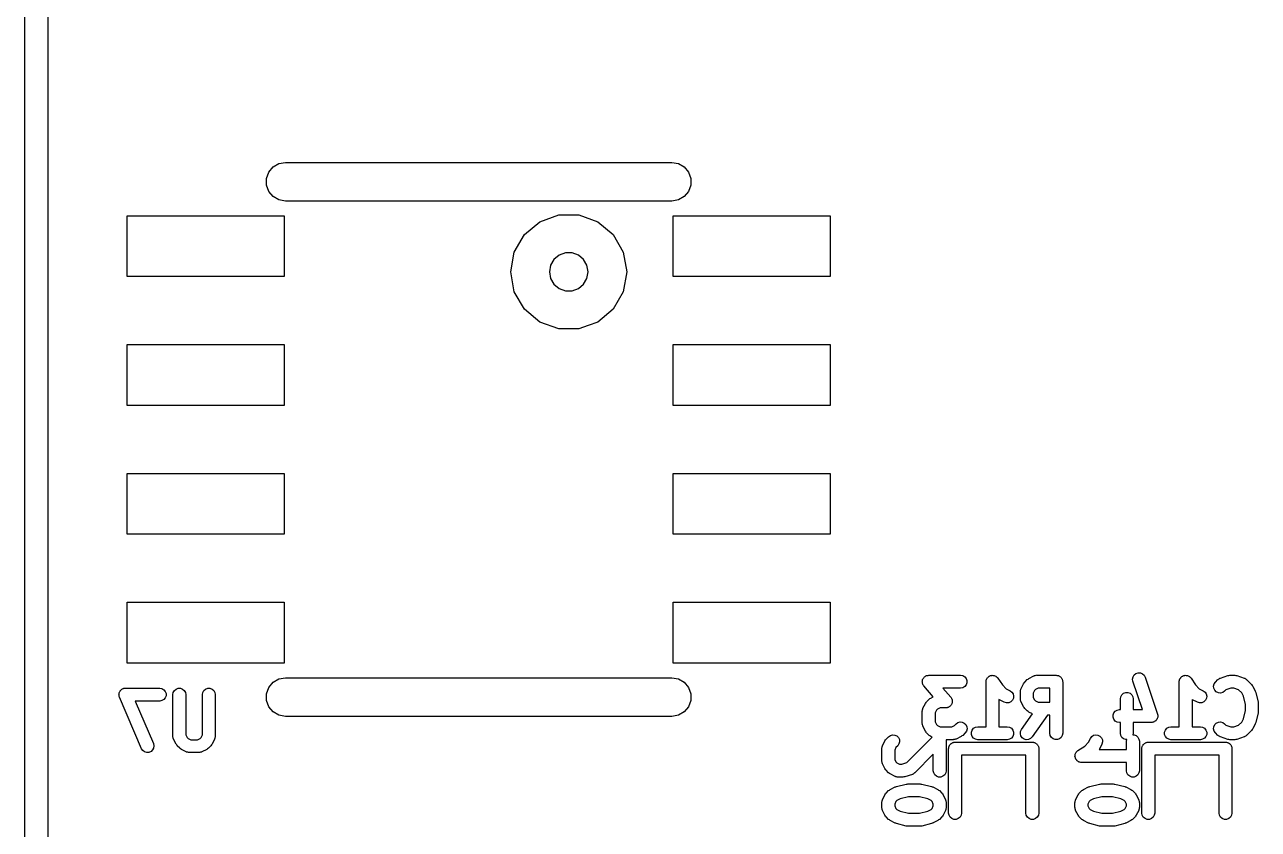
# Model space of a CAD drawing. Extents: x 25.3 to 49.5, y -85 to -25.3.
# Drawn here: x 25.29 to 37.45, y -78.01 to -70.08 of the extents above; entities that cross this region are included whole.
import ezdxf

# ---------------------------------------------------------------- set-up
doc = ezdxf.new("R2010")
doc.units = 0
doc.header["$MEASUREMENT"] = 0
doc.layers.add('BLACK', color=7, linetype='CONTINUOUS')

msp = doc.modelspace()

# ---------------------------------------------------------------- linework, layer by layer
at = {"layer": 'Black'}
for p, q in [((25.2857, -84.836), (25.2857, -25.4)), ((25.5143, -25.5143), (25.5143, -84.7217)), ((27.6699, -71.5949), (27.6925, -71.5327)), ((27.6925, -71.5327), (27.735, -71.4821)), ((27.735, -71.4821), (27.7923, -71.449)), ((27.7923, -71.449), (27.8575, -71.4375)), ((27.8575, -71.4375), (31.6675, -71.4375)), ((31.6675, -71.4375), (31.7327, -71.449)), ((31.7327, -71.449), (31.79, -71.4821)), ((31.79, -71.4821), (31.8325, -71.5327)), ((31.8325, -71.5327), (31.8551, -71.5949)), ((27.6699, -71.6611), (27.6699, -71.5949)), ((31.8551, -71.5949), (31.8551, -71.6611)), ((27.6925, -71.7232), (27.6699, -71.6611)), ((27.735, -71.7739), (27.6925, -71.7232)), ((27.7923, -71.807), (27.735, -71.7739)), ((31.79, -71.7739), (31.7327, -71.807)), ((31.8325, -71.7232), (31.79, -71.7739)), ((31.8551, -71.6611), (31.8325, -71.7232)), ((27.8575, -71.8185), (27.7923, -71.807)), ((31.6675, -71.8185), (27.8575, -71.8185)), ((31.7327, -71.807), (31.6675, -71.8185)), ((26.2954, -72.5627), (26.2954, -71.9633)), ((26.2954, -71.9633), (27.8448, -71.9633)), ((27.8448, -71.9633), (27.8448, -72.5627)), ((30.2137, -72.1496), (30.3657, -72.0221)), ((30.3657, -72.0221), (30.5523, -71.9542)), ((30.5523, -71.9542), (30.7507, -71.9542)), ((30.7507, -71.9542), (30.9372, -72.0221)), ((30.9372, -72.0221), (31.0893, -72.1496)), ((31.6802, -72.5627), (31.6802, -71.9633)), ((31.6802, -71.9633), (33.2296, -71.9633)), ((33.2296, -71.9633), (33.2296, -72.5627)), ((30.1145, -72.3215), (30.2137, -72.1496)), ((31.0893, -72.1496), (31.1885, -72.3215)), ((30.08, -72.517), (30.1145, -72.3215)), ((30.5562, -72.352), (30.5056, -72.3945)), ((30.6184, -72.3294), (30.5562, -72.352)), ((30.6846, -72.3294), (30.6184, -72.3294)), ((30.7467, -72.352), (30.6846, -72.3294)), ((30.7974, -72.3945), (30.7467, -72.352)), ((31.1885, -72.3215), (31.223, -72.517)), ((30.4725, -72.4518), (30.461, -72.517)), ((30.5056, -72.3945), (30.4725, -72.4518)), ((30.8305, -72.4518), (30.7974, -72.3945)), ((30.842, -72.517), (30.8305, -72.4518)), ((27.8448, -72.5627), (26.2954, -72.5627)), ((30.1145, -72.7125), (30.08, -72.517)), ((30.461, -72.517), (30.4725, -72.5822)), ((30.4725, -72.5822), (30.5056, -72.6395)), ((30.7974, -72.6395), (30.8305, -72.5822)), ((30.8305, -72.5822), (30.842, -72.517)), ((31.223, -72.517), (31.1885, -72.7125)), ((33.2296, -72.5627), (31.6802, -72.5627)), ((30.2137, -72.8844), (30.1145, -72.7125)), ((30.5056, -72.6395), (30.5562, -72.682)), ((30.5562, -72.682), (30.6184, -72.7046)), ((30.6184, -72.7046), (30.6846, -72.7046)), ((30.6846, -72.7046), (30.7467, -72.682)), ((30.7467, -72.682), (30.7974, -72.6395)), ((31.1885, -72.7125), (31.0893, -72.8844)), ((30.3657, -73.0119), (30.2137, -72.8844)), ((31.0893, -72.8844), (30.9372, -73.0119)), ((30.5523, -73.0798), (30.3657, -73.0119)), ((30.7507, -73.0798), (30.5523, -73.0798)), ((30.842, -73.0466), (30.7507, -73.0798)), ((30.9372, -73.0119), (30.842, -73.0466)), ((26.2954, -73.8327), (26.2954, -73.2333)), ((26.2954, -73.2333), (27.8448, -73.2333)), ((27.8448, -73.2333), (27.8448, -73.8327)), ((31.6802, -73.8327), (31.6802, -73.2333)), ((31.6802, -73.2333), (33.2296, -73.2333)), ((33.2296, -73.2333), (33.2296, -73.8327)), ((27.8448, -73.8327), (26.2954, -73.8327)), ((33.2296, -73.8327), (31.6802, -73.8327)), ((26.2954, -75.1027), (26.2954, -74.5033)), ((26.2954, -74.5033), (27.8448, -74.5033)), ((27.8448, -74.5033), (27.8448, -75.1027)), ((31.6802, -75.1027), (31.6802, -74.5033)), ((31.6802, -74.5033), (33.2296, -74.5033)), ((33.2296, -74.5033), (33.2296, -75.1027)), ((27.8448, -75.1027), (26.2954, -75.1027)), ((33.2296, -75.1027), (31.6802, -75.1027)), ((26.2954, -76.3727), (26.2954, -75.7733)), ((26.2954, -75.7733), (27.8448, -75.7733)), ((27.8448, -75.7733), (27.8448, -76.3727)), ((31.6802, -76.3727), (31.6802, -75.7733)), ((31.6802, -75.7733), (33.2296, -75.7733)), ((33.2296, -75.7733), (33.2296, -76.3727)), ((27.8448, -76.3727), (26.2954, -76.3727)), ((33.2296, -76.3727), (31.6802, -76.3727)), ((27.7923, -76.529), (27.8575, -76.5175)), ((27.8575, -76.5175), (31.6675, -76.5175)), ((31.6675, -76.5175), (31.7327, -76.529)), ((34.1442, -76.5309), (34.1464, -76.5251)), ((34.1464, -76.5251), (34.1495, -76.5213)), ((34.1495, -76.5213), (34.1519, -76.517)), ((34.1519, -76.517), (34.1565, -76.5129)), ((34.1565, -76.5129), (34.1605, -76.5082)), ((34.1605, -76.5082), (34.1648, -76.5057)), ((34.1648, -76.5057), (34.1685, -76.5025)), ((34.1685, -76.5025), (34.1743, -76.5002)), ((34.1743, -76.5002), (34.1796, -76.4971)), ((34.1796, -76.4971), (34.1845, -76.4963)), ((34.1845, -76.4963), (34.189, -76.4945)), ((34.189, -76.4945), (34.1952, -76.4944)), ((34.1952, -76.4944), (34.2014, -76.4933)), ((34.2014, -76.4933), (34.5158, -76.4933)), ((34.5158, -76.4933), (34.5375, -76.4971)), ((34.5375, -76.4971), (34.5566, -76.5082)), ((34.5566, -76.5082), (34.5708, -76.5251)), ((34.5708, -76.5251), (34.5784, -76.5458)), ((34.7734, -76.5287), (34.7779, -76.5226)), ((34.7779, -76.5226), (34.7817, -76.516)), ((34.7817, -76.516), (34.7844, -76.5137)), ((34.7844, -76.5137), (34.7864, -76.5109)), ((34.7864, -76.5109), (34.7927, -76.5067)), ((34.7927, -76.5067), (34.7986, -76.5018)), ((34.7986, -76.5018), (34.8019, -76.5006)), ((34.8019, -76.5006), (34.8048, -76.4987)), ((34.8048, -76.4987), (34.8122, -76.4969)), ((34.8122, -76.4969), (34.8193, -76.4943)), ((34.8193, -76.4943), (34.8228, -76.4943)), ((34.8228, -76.4943), (34.8262, -76.4934)), ((34.8262, -76.4934), (34.8338, -76.4943)), ((34.8338, -76.4943), (34.8413, -76.4943)), ((34.8413, -76.4943), (34.8446, -76.4955)), ((34.8446, -76.4955), (34.8481, -76.4959)), ((34.8481, -76.4959), (34.8549, -76.4992)), ((34.8549, -76.4992), (34.8621, -76.5018)), ((34.8621, -76.5018), (34.8648, -76.5041)), ((34.8648, -76.5041), (34.8679, -76.5056)), ((34.8679, -76.5056), (34.8731, -76.5111)), ((34.8731, -76.5111), (34.8789, -76.516)), ((34.8789, -76.516), (34.8807, -76.519)), ((34.8807, -76.519), (34.8831, -76.5216)), ((34.8831, -76.5216), (34.928, -76.5889)), ((35.1808, -76.5303), (35.189, -76.5242)), ((35.189, -76.5242), (35.2373, -76.5)), ((35.2373, -76.5), (35.2408, -76.499)), ((35.2408, -76.499), (35.244, -76.4971)), ((35.244, -76.4971), (35.2513, -76.4958)), ((35.2513, -76.4958), (35.2585, -76.4937)), ((35.2585, -76.4937), (35.2621, -76.4939)), ((35.2621, -76.4939), (35.2657, -76.4933)), ((35.2657, -76.4933), (35.4593, -76.4933)), ((35.4593, -76.4933), (35.4647, -76.4943)), ((35.4647, -76.4943), (35.4703, -76.4943)), ((35.4703, -76.4943), (35.4755, -76.4962)), ((35.4755, -76.4962), (35.481, -76.4971)), ((35.481, -76.4971), (35.4858, -76.4999)), ((35.4858, -76.4999), (35.491, -76.5018)), ((35.491, -76.5018), (35.4953, -76.5054)), ((35.4953, -76.5054), (35.5001, -76.5082)), ((35.5001, -76.5082), (35.5036, -76.5124)), ((35.5036, -76.5124), (35.5079, -76.516)), ((35.5079, -76.516), (35.5107, -76.5208)), ((35.5107, -76.5208), (35.5143, -76.5251)), ((35.5143, -76.5251), (35.5162, -76.5303)), ((36.2122, -76.5309), (36.2166, -76.5093)), ((36.2166, -76.5093), (36.2282, -76.4905)), ((36.2282, -76.4905), (36.2454, -76.4768)), ((36.2454, -76.4768), (36.2664, -76.4698)), ((36.2664, -76.4698), (36.2884, -76.4704)), ((36.2884, -76.4704), (36.3089, -76.4785)), ((36.3089, -76.4785), (36.3254, -76.4931)), ((36.3254, -76.4931), (36.3359, -76.5125)), ((36.3359, -76.5125), (36.4569, -76.8754)), ((36.6784, -76.5287), (36.6829, -76.5226)), ((36.6829, -76.5226), (36.6867, -76.516)), ((36.6867, -76.516), (36.6894, -76.5137)), ((36.6894, -76.5137), (36.6914, -76.5109)), ((36.6914, -76.5109), (36.6977, -76.5067)), ((36.6977, -76.5067), (36.7036, -76.5018)), ((36.7036, -76.5018), (36.7069, -76.5006)), ((36.7069, -76.5006), (36.7098, -76.4987)), ((36.7098, -76.4987), (36.7172, -76.4969)), ((36.7172, -76.4969), (36.7243, -76.4943)), ((36.7243, -76.4943), (36.7278, -76.4943)), ((36.7278, -76.4943), (36.7312, -76.4934)), ((36.7312, -76.4934), (36.7388, -76.4943)), ((36.7388, -76.4943), (36.7463, -76.4943)), ((36.7463, -76.4943), (36.7496, -76.4955)), ((36.7496, -76.4955), (36.7531, -76.4959)), ((36.7531, -76.4959), (36.7599, -76.4992)), ((36.7599, -76.4992), (36.7671, -76.5018)), ((36.7671, -76.5018), (36.7698, -76.5041)), ((36.7698, -76.5041), (36.7729, -76.5056)), ((36.7729, -76.5056), (36.7781, -76.5111)), ((36.7781, -76.5111), (36.7839, -76.516)), ((36.7839, -76.516), (36.7857, -76.519)), ((36.7857, -76.519), (36.7881, -76.5216)), ((36.7881, -76.5216), (36.833, -76.5889)), ((37.0652, -76.5277), (37.0713, -76.5234)), ((37.0713, -76.5234), (37.0749, -76.5225)), ((37.0749, -76.5225), (37.0781, -76.5208)), ((37.0781, -76.5208), (37.1507, -76.4966)), ((37.1507, -76.4966), (37.1607, -76.4951)), ((37.1607, -76.4951), (37.1707, -76.4933)), ((37.1707, -76.4933), (37.2191, -76.4933)), ((37.2191, -76.4933), (37.2291, -76.4951)), ((37.2291, -76.4951), (37.2392, -76.4966)), ((37.2392, -76.4966), (37.3118, -76.5208)), ((37.3118, -76.5208), (37.315, -76.5225)), ((37.315, -76.5225), (37.3185, -76.5234)), ((37.3185, -76.5234), (37.3246, -76.5277)), ((26.2265, -76.6492), (26.2282, -76.6458)), ((26.2282, -76.6458), (26.2336, -76.6408)), ((26.2336, -76.6408), (26.2383, -76.6352)), ((26.2383, -76.6352), (26.2415, -76.6333)), ((26.2415, -76.6333), (26.2443, -76.6307)), ((26.2443, -76.6307), (26.251, -76.6278)), ((26.251, -76.6278), (26.2574, -76.6241)), ((26.2574, -76.6241), (26.2611, -76.6235)), ((26.2611, -76.6235), (26.2646, -76.622)), ((26.2646, -76.622), (26.2719, -76.6216)), ((26.2719, -76.6216), (26.2791, -76.6203)), ((26.2791, -76.6203), (26.6177, -76.6203)), ((26.6177, -76.6203), (26.6395, -76.6241)), ((26.6395, -76.6241), (26.6586, -76.6352)), ((26.6586, -76.6352), (26.6727, -76.6521)), ((26.7516, -76.6621), (26.7626, -76.643)), ((26.7626, -76.643), (26.7795, -76.6288)), ((26.7795, -76.6288), (26.8002, -76.6213)), ((26.8002, -76.6213), (26.8223, -76.6213)), ((26.8223, -76.6213), (26.843, -76.6288)), ((26.843, -76.6288), (26.8599, -76.643)), ((26.8599, -76.643), (26.8709, -76.6621)), ((27.0419, -76.6621), (27.0529, -76.643)), ((27.0529, -76.643), (27.0698, -76.6288)), ((27.0698, -76.6288), (27.0905, -76.6213)), ((27.0905, -76.6213), (27.1126, -76.6213)), ((27.1126, -76.6213), (27.1333, -76.6288)), ((27.1333, -76.6288), (27.1502, -76.643)), ((27.1502, -76.643), (27.1612, -76.6621)), ((27.6699, -76.6749), (27.6925, -76.6127)), ((27.6925, -76.6127), (27.735, -76.5621)), ((27.735, -76.5621), (27.7923, -76.529)), ((31.7327, -76.529), (31.79, -76.5621)), ((31.79, -76.5621), (31.8325, -76.6127)), ((31.8325, -76.6127), (31.8551, -76.6749)), ((34.1379, -76.5581), (34.1388, -76.552)), ((34.1388, -76.5629), (34.1379, -76.5581)), ((34.1388, -76.5458), (34.1405, -76.5412)), ((34.1388, -76.552), (34.1388, -76.5458)), ((34.1388, -76.5678), (34.1388, -76.5629)), ((34.1409, -76.5737), (34.1388, -76.5678)), ((34.1405, -76.5412), (34.1412, -76.5363)), ((34.1421, -76.5798), (34.1409, -76.5737)), ((34.1412, -76.5363), (34.1442, -76.5309)), ((34.1447, -76.584), (34.1421, -76.5798)), ((34.1464, -76.5886), (34.1447, -76.584)), ((34.1504, -76.5933), (34.1464, -76.5886)), ((34.1536, -76.5986), (34.1504, -76.5933)), ((34.2467, -76.7051), (34.1536, -76.5986)), ((34.5158, -76.6203), (34.3413, -76.6203)), ((34.3413, -76.6203), (34.4185, -76.7085)), ((34.5375, -76.6165), (34.5158, -76.6203)), ((34.5566, -76.6055), (34.5375, -76.6165)), ((34.5708, -76.5886), (34.5566, -76.6055)), ((34.5784, -76.5678), (34.5708, -76.5886)), ((34.5784, -76.5458), (34.5784, -76.5678)), ((34.7668, -76.5568), (34.7674, -76.5533)), ((34.7668, -77.0013), (34.7668, -76.5568)), ((34.7672, -76.5498), (34.7693, -76.5426)), ((34.7674, -76.5533), (34.7672, -76.5498)), ((34.7693, -76.5426), (34.7706, -76.5351)), ((34.7706, -76.5351), (34.7724, -76.532)), ((34.7724, -76.532), (34.7734, -76.5287)), ((34.928, -76.5889), (34.9647, -76.6256)), ((34.9647, -76.6256), (35.0038, -76.6452)), ((35.0038, -76.6452), (35.0216, -76.6583)), ((35.1059, -76.6463), (35.108, -76.6392)), ((35.1061, -76.65), (35.1059, -76.6463)), ((35.108, -76.6392), (35.1093, -76.6319)), ((35.1093, -76.6319), (35.1111, -76.6287)), ((35.1111, -76.6287), (35.1122, -76.6252)), ((35.1122, -76.6252), (35.1364, -76.5768)), ((35.1364, -76.5768), (35.1424, -76.5686)), ((35.1424, -76.5686), (35.1483, -76.5603)), ((35.1483, -76.5603), (35.1725, -76.5361)), ((35.1725, -76.5361), (35.1808, -76.5303)), ((35.2453, -76.6428), (35.2325, -76.6686)), ((35.255, -76.6332), (35.2453, -76.6428)), ((35.2807, -76.6203), (35.255, -76.6332)), ((35.3958, -76.6203), (35.2807, -76.6203)), ((35.3958, -76.7594), (35.3958, -76.6203)), ((35.5162, -76.5303), (35.5189, -76.5351)), ((35.5189, -76.5351), (35.5199, -76.5406)), ((35.5199, -76.5406), (35.5218, -76.5458)), ((35.5218, -76.5458), (35.5218, -76.5513)), ((35.5218, -76.5513), (35.5228, -76.5568)), ((35.5228, -76.5568), (35.5228, -77.0648)), ((36.2154, -76.5527), (36.2122, -76.5309)), ((36.3085, -76.832), (36.2154, -76.5527)), ((36.6718, -76.5568), (36.6724, -76.5533)), ((36.6718, -77.0013), (36.6718, -76.5568)), ((36.6722, -76.5498), (36.6743, -76.5426)), ((36.6724, -76.5533), (36.6722, -76.5498)), ((36.6743, -76.5426), (36.6756, -76.5351)), ((36.6756, -76.5351), (36.6774, -76.532)), ((36.6774, -76.532), (36.6784, -76.5287)), ((36.833, -76.5889), (36.8697, -76.6256)), ((36.8697, -76.6256), (36.9088, -76.6452)), ((36.9088, -76.6452), (36.9266, -76.6583)), ((37.0107, -76.5997), (37.0164, -76.5784)), ((37.0126, -76.6216), (37.0107, -76.5997)), ((37.022, -76.6416), (37.0126, -76.6216)), ((37.0164, -76.5784), (37.0291, -76.5603)), ((37.0375, -76.6572), (37.022, -76.6416)), ((37.0291, -76.5603), (37.0533, -76.5361)), ((37.0533, -76.5361), (37.0563, -76.534)), ((37.0563, -76.534), (37.0587, -76.5313)), ((37.0587, -76.5313), (37.0652, -76.5277)), ((37.1325, -76.6365), (37.1189, -76.6501)), ((37.181, -76.6203), (37.1325, -76.6365)), ((37.2088, -76.6203), (37.181, -76.6203)), ((37.2574, -76.6365), (37.2088, -76.6203)), ((37.2879, -76.667), (37.2574, -76.6365)), ((37.3246, -76.5277), (37.3312, -76.5313)), ((37.3312, -76.5313), (37.3336, -76.534)), ((37.3336, -76.534), (37.3366, -76.5361)), ((37.3366, -76.5361), (37.385, -76.5845)), ((37.385, -76.5845), (37.3908, -76.5928)), ((37.3908, -76.5928), (37.3969, -76.601)), ((37.3969, -76.601), (37.4211, -76.6494)), ((26.2157, -76.6874), (26.2165, -76.6801)), ((26.2165, -76.691), (26.2157, -76.6874)), ((26.2165, -76.6728), (26.2178, -76.6692)), ((26.2165, -76.6801), (26.2165, -76.6728)), ((26.2165, -76.6948), (26.2165, -76.691)), ((26.219, -76.7017), (26.2165, -76.6948)), ((26.2178, -76.6692), (26.2183, -76.6655)), ((26.2183, -76.6655), (26.2216, -76.6589)), ((26.2207, -76.7088), (26.219, -76.7017)), ((26.4384, -77.2168), (26.2207, -76.7088)), ((26.2216, -76.6589), (26.2241, -76.6521)), ((26.2241, -76.6521), (26.2265, -76.6492)), ((26.6177, -76.7473), (26.3754, -76.7473)), ((26.3754, -76.7473), (26.5552, -77.1668)), ((26.6395, -76.7435), (26.6177, -76.7473)), ((26.6586, -76.7325), (26.6395, -76.7435)), ((26.6727, -76.7156), (26.6586, -76.7325)), ((26.6727, -76.6521), (26.6803, -76.6728)), ((26.6803, -76.6948), (26.6727, -76.7156)), ((26.6803, -76.6728), (26.6803, -76.6948)), ((26.7478, -76.6838), (26.7516, -76.6621)), ((26.7478, -77.095), (26.7478, -76.6838)), ((26.8709, -76.6621), (26.8748, -76.6838)), ((26.8748, -76.6838), (26.8748, -77.0801)), ((27.038, -76.6838), (27.0419, -76.6621)), ((27.038, -77.0801), (27.038, -76.6838)), ((27.1612, -76.6621), (27.165, -76.6838)), ((27.165, -76.6838), (27.165, -77.095)), ((27.6699, -76.7411), (27.6699, -76.6749)), ((27.6925, -76.8032), (27.6699, -76.7411)), ((31.8551, -76.7411), (31.8325, -76.8032)), ((31.8551, -76.6749), (31.8551, -76.7411)), ((34.1687, -76.7703), (34.1748, -76.7621)), ((34.1748, -76.7621), (34.1806, -76.7538)), ((34.1806, -76.7538), (34.2048, -76.7296)), ((34.2048, -76.7296), (34.2131, -76.7238)), ((34.2131, -76.7238), (34.2213, -76.7177)), ((34.2213, -76.7177), (34.2467, -76.7051)), ((34.4185, -76.7085), (34.4217, -76.7138)), ((34.4217, -76.7138), (34.4257, -76.7186)), ((34.4257, -76.7186), (34.4274, -76.7232)), ((34.4274, -76.7232), (34.4299, -76.7274)), ((34.4299, -76.7274), (34.4311, -76.7335)), ((34.4315, -76.766), (34.4308, -76.7708)), ((34.4311, -76.7335), (34.4332, -76.7393)), ((34.4332, -76.7614), (34.4315, -76.766)), ((34.4332, -76.7393), (34.4332, -76.7442)), ((34.4332, -76.7442), (34.4342, -76.749)), ((34.4342, -76.749), (34.4332, -76.7552)), ((34.4332, -76.7552), (34.4332, -76.7614)), ((34.8987, -76.7346), (34.8938, -76.7309)), ((34.8938, -76.7309), (34.8938, -77.0013)), ((34.947, -76.7587), (34.8987, -76.7346)), ((34.9682, -76.765), (34.947, -76.7587)), ((34.9902, -76.7637), (34.9682, -76.765)), ((35.0104, -76.7549), (34.9902, -76.7637)), ((35.0264, -76.7398), (35.0104, -76.7549)), ((35.0216, -76.6583), (35.0337, -76.6767)), ((35.0363, -76.7201), (35.0264, -76.7398)), ((35.0337, -76.6767), (35.0388, -76.6981)), ((35.0388, -76.6981), (35.0363, -76.7201)), ((35.1055, -76.6536), (35.1061, -76.65)), ((35.1055, -76.7261), (35.1055, -76.6536)), ((35.1061, -76.7297), (35.1055, -76.7261)), ((35.1059, -76.7334), (35.1061, -76.7297)), ((35.108, -76.7405), (35.1059, -76.7334)), ((35.1093, -76.7479), (35.108, -76.7405)), ((35.1111, -76.751), (35.1093, -76.7479)), ((35.1122, -76.7545), (35.1111, -76.751)), ((35.1364, -76.8029), (35.1122, -76.7545)), ((35.2325, -76.6686), (35.2325, -76.7112)), ((35.2325, -76.7112), (35.2453, -76.7369)), ((35.2453, -76.7369), (35.255, -76.7465)), ((35.255, -76.7465), (35.2807, -76.7594)), ((35.2807, -76.7594), (35.3958, -76.7594)), ((36.0912, -76.7261), (36.0951, -76.7044)), ((36.0912, -76.832), (36.0912, -76.7261)), ((36.0951, -76.7044), (36.1061, -76.6853)), ((36.1061, -76.6853), (36.123, -76.6711)), ((36.123, -76.6711), (36.1437, -76.6636)), ((36.1437, -76.6636), (36.1658, -76.6636)), ((36.1658, -76.6636), (36.1865, -76.6711)), ((36.1865, -76.6711), (36.2034, -76.6853)), ((36.2034, -76.6853), (36.2144, -76.7044)), ((36.2144, -76.7044), (36.2182, -76.7261)), ((36.2182, -76.7261), (36.2182, -76.832)), ((36.8037, -76.7346), (36.7988, -76.7309)), ((36.7988, -76.7309), (36.7988, -77.0013)), ((36.852, -76.7587), (36.8037, -76.7346)), ((36.8732, -76.765), (36.852, -76.7587)), ((36.8952, -76.7637), (36.8732, -76.765)), ((36.9154, -76.7549), (36.8952, -76.7637)), ((36.9314, -76.7398), (36.9154, -76.7549)), ((36.9266, -76.6583), (36.9387, -76.6767)), ((36.9413, -76.7201), (36.9314, -76.7398)), ((36.9387, -76.6767), (36.9438, -76.6981)), ((36.9438, -76.6981), (36.9413, -76.7201)), ((37.0575, -76.6665), (37.0375, -76.6572)), ((37.0795, -76.6684), (37.0575, -76.6665)), ((37.1008, -76.6627), (37.0795, -76.6684)), ((37.1189, -76.6501), (37.1008, -76.6627)), ((37.3043, -76.6999), (37.2879, -76.667)), ((37.3249, -76.7823), (37.3043, -76.6999)), ((37.4211, -76.6494), (37.423, -76.656)), ((37.423, -76.656), (37.4259, -76.6624)), ((37.4259, -76.6624), (37.4501, -76.7591)), ((37.4501, -76.7591), (37.4506, -76.7669)), ((37.4506, -76.7669), (37.4519, -76.7745)), ((27.735, -76.8539), (27.6925, -76.8032)), ((27.7923, -76.887), (27.735, -76.8539)), ((27.8575, -76.8985), (27.7923, -76.887)), ((31.7327, -76.887), (31.6675, -76.8985)), ((31.79, -76.8539), (31.7327, -76.887)), ((31.8325, -76.8032), (31.79, -76.8539)), ((34.1379, -76.8471), (34.1385, -76.8435)), ((34.1379, -76.968), (34.1379, -76.8471)), ((34.1383, -76.8398), (34.1404, -76.8327)), ((34.1385, -76.8435), (34.1383, -76.8398)), ((34.1404, -76.8327), (34.1417, -76.8254)), ((34.1417, -76.8254), (34.1435, -76.8222)), ((34.1435, -76.8222), (34.1446, -76.8187)), ((34.1446, -76.8187), (34.1687, -76.7703)), ((34.2777, -76.8363), (34.2649, -76.8621)), ((34.2649, -76.8621), (34.2649, -76.9531)), ((34.2873, -76.8267), (34.2777, -76.8363)), ((34.3131, -76.8138), (34.2873, -76.8267)), ((34.3707, -76.8138), (34.3131, -76.8138)), ((34.3768, -76.8128), (34.3707, -76.8138)), ((34.383, -76.8126), (34.3768, -76.8128)), ((34.3876, -76.8109), (34.383, -76.8126)), ((34.3924, -76.81), (34.3876, -76.8109)), ((34.3978, -76.8069), (34.3924, -76.81)), ((34.4036, -76.8047), (34.3978, -76.8069)), ((34.4073, -76.8014), (34.4036, -76.8047)), ((34.4115, -76.799), (34.4073, -76.8014)), ((34.4155, -76.7942), (34.4115, -76.799)), ((34.4202, -76.7901), (34.4155, -76.7942)), ((34.4225, -76.7858), (34.4202, -76.7901)), ((34.4257, -76.7821), (34.4225, -76.7858)), ((34.4278, -76.7762), (34.4257, -76.7821)), ((34.4308, -76.7708), (34.4278, -76.7762)), ((35.117, -77.0284), (35.2253, -76.8737)), ((35.1424, -76.8111), (35.1364, -76.8029)), ((35.1483, -76.8194), (35.1424, -76.8111)), ((35.1725, -76.8436), (35.1483, -76.8194)), ((35.1808, -76.8494), (35.1725, -76.8436)), ((35.189, -76.8555), (35.1808, -76.8494)), ((35.2253, -76.8737), (35.189, -76.8555)), ((35.3714, -76.8864), (35.221, -77.1012)), ((35.3958, -76.8864), (35.3714, -76.8864)), ((35.3958, -77.0648), (35.3958, -76.8864)), ((36.0196, -76.8844), (36.0272, -76.8637)), ((36.0196, -76.9065), (36.0196, -76.8844)), ((36.0272, -76.8637), (36.0413, -76.8468)), ((36.0413, -76.8468), (36.0604, -76.8358)), ((36.0604, -76.8358), (36.0822, -76.832)), ((36.0822, -76.832), (36.0912, -76.832)), ((36.2182, -76.832), (36.3085, -76.832)), ((36.4569, -76.8754), (36.4576, -76.88)), ((36.4576, -76.88), (36.4592, -76.8844)), ((36.4592, -76.8844), (36.4592, -76.8909)), ((37.3043, -76.9217), (37.3249, -76.8393)), ((37.3249, -76.8393), (37.3249, -76.7823)), ((37.4501, -76.8625), (37.4259, -76.9593)), ((37.4506, -76.8547), (37.4501, -76.8625)), ((37.4519, -76.8471), (37.4506, -76.8547)), ((37.4519, -76.7745), (37.4519, -76.8471)), ((31.6675, -76.8985), (27.8575, -76.8985)), ((34.1385, -76.9717), (34.1379, -76.968)), ((34.1383, -76.9753), (34.1385, -76.9717)), ((34.1404, -76.9824), (34.1383, -76.9753)), ((34.1417, -76.9898), (34.1404, -76.9824)), ((34.1435, -76.9929), (34.1417, -76.9898)), ((34.1446, -76.9964), (34.1435, -76.9929)), ((34.1687, -77.0448), (34.1446, -76.9964)), ((34.2649, -76.9531), (34.2777, -76.9788)), ((34.2777, -76.9788), (34.2873, -76.9884)), ((34.2873, -76.9884), (34.3131, -77.0013)), ((34.3131, -77.0013), (34.4283, -77.0013)), ((34.4283, -77.0013), (34.454, -76.9884)), ((34.454, -76.9884), (34.4709, -76.9715)), ((34.4709, -76.9715), (34.489, -76.9589)), ((34.489, -76.9589), (34.5103, -76.9532)), ((34.5103, -76.9532), (34.5323, -76.9551)), ((34.5323, -76.9551), (34.5523, -76.9644)), ((34.5523, -76.9644), (34.5678, -76.98)), ((34.5678, -76.98), (34.5772, -77)), ((34.5772, -77), (34.5791, -77.022)), ((34.6443, -77.0162), (34.6634, -77.0051)), ((34.6634, -77.0051), (34.6852, -77.0013)), ((34.6852, -77.0013), (34.7668, -77.0013)), ((34.8938, -77.0013), (34.9754, -77.0013)), ((34.9754, -77.0013), (34.9972, -77.0051)), ((34.9972, -77.0051), (35.0163, -77.0162)), ((36.0272, -76.9272), (36.0196, -76.9065)), ((36.0413, -76.9441), (36.0272, -76.9272)), ((36.0604, -76.9551), (36.0413, -76.9441)), ((36.0822, -76.959), (36.0604, -76.9551)), ((36.0912, -76.959), (36.0822, -76.959)), ((36.0912, -77.0648), (36.0912, -76.959)), ((36.3966, -76.959), (36.2182, -76.959)), ((36.2182, -76.959), (36.2182, -77.0648)), ((36.4013, -76.9582), (36.3966, -76.959)), ((36.406, -76.9583), (36.4013, -76.9582)), ((36.412, -76.9563), (36.406, -76.9583)), ((36.4184, -76.9551), (36.412, -76.9563)), ((36.4224, -76.9528), (36.4184, -76.9551)), ((36.4269, -76.9513), (36.4224, -76.9528)), ((36.4319, -76.9473), (36.4269, -76.9513)), ((36.4375, -76.9441), (36.4319, -76.9473)), ((36.4405, -76.9405), (36.4375, -76.9441)), ((36.4441, -76.9376), (36.4405, -76.9405)), ((36.4475, -76.9321), (36.4441, -76.9376)), ((36.4516, -76.9272), (36.4475, -76.9321)), ((36.4532, -76.9228), (36.4516, -76.9272)), ((36.4557, -76.9188), (36.4532, -76.9228)), ((36.457, -76.9125), (36.4557, -76.9188)), ((36.4592, -76.9065), (36.457, -76.9125)), ((36.4592, -76.8909), (36.4601, -76.8972)), ((36.4601, -76.8972), (36.4592, -76.9018)), ((36.4592, -76.9018), (36.4592, -76.9065)), ((36.5493, -77.0162), (36.5684, -77.0051)), ((36.5684, -77.0051), (36.5902, -77.0013)), ((36.5902, -77.0013), (36.6718, -77.0013)), ((36.7988, -77.0013), (36.8804, -77.0013)), ((36.8804, -77.0013), (36.9022, -77.0051)), ((36.9022, -77.0051), (36.9213, -77.0162)), ((37.0107, -77.022), (37.0126, -77)), ((37.0126, -77), (37.022, -76.98)), ((37.022, -76.98), (37.0375, -76.9644)), ((37.0375, -76.9644), (37.0575, -76.9551)), ((37.0575, -76.9551), (37.0795, -76.9532)), ((37.0795, -76.9532), (37.1008, -76.9589)), ((37.1008, -76.9589), (37.1189, -76.9715)), ((37.1189, -76.9715), (37.1325, -76.9851)), ((37.1325, -76.9851), (37.181, -77.0013)), ((37.181, -77.0013), (37.2088, -77.0013)), ((37.2088, -77.0013), (37.2574, -76.9851)), ((37.2574, -76.9851), (37.2879, -76.9546)), ((37.2879, -76.9546), (37.3043, -76.9217)), ((37.4211, -76.9723), (37.3969, -77.0206)), ((37.423, -76.9656), (37.4211, -76.9723)), ((37.4259, -76.9593), (37.423, -76.9656)), ((26.7484, -77.0987), (26.7478, -77.095)), ((26.7482, -77.1023), (26.7484, -77.0987)), ((26.7503, -77.1094), (26.7482, -77.1023)), ((26.7516, -77.1168), (26.7503, -77.1094)), ((26.7534, -77.1199), (26.7516, -77.1168)), ((26.7545, -77.1234), (26.7534, -77.1199)), ((26.7787, -77.1718), (26.7545, -77.1234)), ((26.8748, -77.0801), (26.8876, -77.1058)), ((26.8876, -77.1058), (26.8973, -77.1154)), ((26.8973, -77.1154), (26.923, -77.1283)), ((26.923, -77.1283), (26.9898, -77.1283)), ((26.9898, -77.1283), (27.0156, -77.1154)), ((27.0156, -77.1154), (27.0252, -77.1058)), ((27.0252, -77.1058), (27.038, -77.0801)), ((27.1583, -77.1234), (27.1342, -77.1718)), ((27.1594, -77.1199), (27.1583, -77.1234)), ((27.1612, -77.1168), (27.1594, -77.1199)), ((27.1625, -77.1094), (27.1612, -77.1168)), ((27.1646, -77.1023), (27.1625, -77.1094)), ((27.165, -77.095), (27.1644, -77.0987)), ((27.1644, -77.0987), (27.1646, -77.1023)), ((33.7696, -77.1392), (33.7757, -77.131)), ((33.7757, -77.131), (33.7815, -77.1227)), ((33.7815, -77.1227), (33.8057, -77.0985)), ((33.8057, -77.0985), (33.8238, -77.0859)), ((33.8238, -77.0859), (33.8451, -77.0802)), ((33.8451, -77.0802), (33.867, -77.0821)), ((33.867, -77.0821), (33.887, -77.0914)), ((33.887, -77.0914), (33.9026, -77.107)), ((33.9026, -77.107), (33.9119, -77.127)), ((33.9119, -77.127), (33.9138, -77.149)), ((33.9856, -77.354), (34.2353, -77.1044)), ((34.1748, -77.053), (34.1687, -77.0448)), ((34.1806, -77.0613), (34.1748, -77.053)), ((34.2048, -77.0855), (34.1806, -77.0613)), ((34.2131, -77.0913), (34.2048, -77.0855)), ((34.2213, -77.0974), (34.2131, -77.0913)), ((34.2353, -77.1044), (34.2213, -77.0974)), ((34.4433, -77.1283), (34.3737, -77.1283)), ((34.3737, -77.1283), (34.3737, -77.4337)), ((34.4469, -77.1277), (34.4433, -77.1283)), ((34.4505, -77.1279), (34.4469, -77.1277)), ((34.4576, -77.1258), (34.4505, -77.1279)), ((34.465, -77.1245), (34.4576, -77.1258)), ((34.4681, -77.1226), (34.465, -77.1245)), ((34.4717, -77.1216), (34.4681, -77.1226)), ((34.52, -77.0974), (34.4717, -77.1216)), ((34.5282, -77.0914), (34.52, -77.0974)), ((34.5365, -77.0855), (34.5282, -77.0914)), ((34.5607, -77.0613), (34.5365, -77.0855)), ((34.5734, -77.0433), (34.5607, -77.0613)), ((34.5791, -77.022), (34.5734, -77.0433)), ((34.6226, -77.0538), (34.6302, -77.0331)), ((34.6226, -77.0758), (34.6226, -77.0538)), ((34.6302, -77.0966), (34.6226, -77.0758)), ((34.6302, -77.0331), (34.6443, -77.0162)), ((34.6443, -77.1135), (34.6302, -77.0966)), ((34.6634, -77.1245), (34.6443, -77.1135)), ((34.6852, -77.1283), (34.6634, -77.1245)), ((34.9754, -77.1283), (34.6852, -77.1283)), ((34.9972, -77.1245), (34.9754, -77.1283)), ((35.0163, -77.1135), (34.9972, -77.1245)), ((35.0163, -77.0162), (35.0304, -77.0331)), ((35.0304, -77.0966), (35.0163, -77.1135)), ((35.0304, -77.0331), (35.038, -77.0538)), ((35.038, -77.0758), (35.0304, -77.0966)), ((35.038, -77.0538), (35.038, -77.0758)), ((35.1057, -77.0704), (35.1076, -77.0484)), ((35.1114, -77.0917), (35.1057, -77.0704)), ((35.1076, -77.0484), (35.117, -77.0284)), ((35.1241, -77.1097), (35.1114, -77.0917)), ((35.1421, -77.1224), (35.1241, -77.1097)), ((35.1634, -77.1281), (35.1421, -77.1224)), ((35.1854, -77.1261), (35.1634, -77.1281)), ((35.2054, -77.1168), (35.1854, -77.1261)), ((35.221, -77.1012), (35.2054, -77.1168)), ((35.3996, -77.0865), (35.3958, -77.0648)), ((35.4106, -77.1056), (35.3996, -77.0865)), ((35.4275, -77.1198), (35.4106, -77.1056)), ((35.4482, -77.1273), (35.4275, -77.1198)), ((35.4703, -77.1273), (35.4482, -77.1273)), ((35.491, -77.1198), (35.4703, -77.1273)), ((35.5079, -77.1056), (35.491, -77.1198)), ((35.5189, -77.0865), (35.5079, -77.1056)), ((35.5228, -77.0648), (35.5189, -77.0865)), ((35.776, -77.1542), (35.7956, -77.115)), ((35.7956, -77.115), (35.8087, -77.0973)), ((35.8087, -77.0973), (35.8271, -77.0852)), ((35.8271, -77.0852), (35.8485, -77.08)), ((35.8485, -77.08), (35.8705, -77.0826)), ((35.8705, -77.0826), (35.8902, -77.0924)), ((35.8902, -77.0924), (35.9053, -77.1084)), ((35.9053, -77.1084), (35.9141, -77.1287)), ((35.9141, -77.1287), (35.9154, -77.1507)), ((36.0951, -77.0865), (36.0912, -77.0648)), ((36.1061, -77.1056), (36.0951, -77.0865)), ((36.123, -77.1198), (36.1061, -77.1056)), ((36.1437, -77.1273), (36.123, -77.1198)), ((36.1545, -77.1273), (36.1437, -77.1273)), ((36.1517, -77.1434), (36.1545, -77.1273)), ((36.2182, -77.0648), (36.2154, -77.0809)), ((36.2154, -77.0809), (36.2262, -77.0809)), ((36.2262, -77.0809), (36.247, -77.0884)), ((36.247, -77.0884), (36.2639, -77.1026)), ((36.2639, -77.1026), (36.2749, -77.1217)), ((36.2749, -77.1217), (36.2787, -77.1434)), ((36.5276, -77.0538), (36.5352, -77.0331)), ((36.5276, -77.0758), (36.5276, -77.0538)), ((36.5352, -77.0966), (36.5276, -77.0758)), ((36.5352, -77.0331), (36.5493, -77.0162)), ((36.5493, -77.1135), (36.5352, -77.0966)), ((36.5684, -77.1245), (36.5493, -77.1135)), ((36.5902, -77.1283), (36.5684, -77.1245)), ((36.8804, -77.1283), (36.5902, -77.1283)), ((36.9022, -77.1245), (36.8804, -77.1283)), ((36.9213, -77.1135), (36.9022, -77.1245)), ((36.9213, -77.0162), (36.9354, -77.0331)), ((36.9354, -77.0966), (36.9213, -77.1135)), ((36.9354, -77.0331), (36.943, -77.0538)), ((36.943, -77.0758), (36.9354, -77.0966)), ((36.943, -77.0538), (36.943, -77.0758)), ((37.0164, -77.0433), (37.0107, -77.022)), ((37.0291, -77.0613), (37.0164, -77.0433)), ((37.0533, -77.0855), (37.0291, -77.0613)), ((37.0563, -77.0876), (37.0533, -77.0855)), ((37.0587, -77.0904), (37.0563, -77.0876)), ((37.0652, -77.0939), (37.0587, -77.0904)), ((37.0713, -77.0982), (37.0652, -77.0939)), ((37.0749, -77.0991), (37.0713, -77.0982)), ((37.0781, -77.1009), (37.0749, -77.0991)), ((37.1507, -77.1251), (37.0781, -77.1009)), ((37.1607, -77.1265), (37.1507, -77.1251)), ((37.1707, -77.1283), (37.1607, -77.1265)), ((37.2191, -77.1283), (37.1707, -77.1283)), ((37.2291, -77.1265), (37.2191, -77.1283)), ((37.2392, -77.1251), (37.2291, -77.1265)), ((37.3118, -77.1009), (37.2392, -77.1251)), ((37.315, -77.0991), (37.3118, -77.1009)), ((37.3185, -77.0982), (37.315, -77.0991)), ((37.3246, -77.0939), (37.3185, -77.0982)), ((37.3312, -77.0904), (37.3246, -77.0939)), ((37.3336, -77.0876), (37.3312, -77.0904)), ((37.3366, -77.0855), (37.3336, -77.0876)), ((37.385, -77.0371), (37.3366, -77.0855)), ((37.3908, -77.0288), (37.385, -77.0371)), ((37.3969, -77.0206), (37.3908, -77.0288)), ((26.4505, -77.2353), (26.4384, -77.2168)), ((26.4682, -77.2485), (26.4505, -77.2353)), ((26.4893, -77.2549), (26.4682, -77.2485)), ((26.5113, -77.2536), (26.4893, -77.2549)), ((26.5316, -77.2449), (26.5113, -77.2536)), ((26.5476, -77.2298), (26.5316, -77.2449)), ((26.5576, -77.2102), (26.5476, -77.2298)), ((26.5552, -77.1668), (26.5602, -77.1883)), ((26.5602, -77.1883), (26.5576, -77.2102)), ((26.7847, -77.18), (26.7787, -77.1718)), ((26.7906, -77.1883), (26.7847, -77.18)), ((26.8147, -77.2125), (26.7906, -77.1883)), ((26.8231, -77.2184), (26.8147, -77.2125)), ((26.8312, -77.2244), (26.8231, -77.2184)), ((26.8796, -77.2486), (26.8312, -77.2244)), ((26.8831, -77.2497), (26.8796, -77.2486)), ((26.8863, -77.2515), (26.8831, -77.2497)), ((26.8936, -77.2528), (26.8863, -77.2515)), ((26.9008, -77.2549), (26.8936, -77.2528)), ((26.9044, -77.2547), (26.9008, -77.2549)), ((26.908, -77.2553), (26.9044, -77.2547)), ((27.0048, -77.2553), (26.908, -77.2553)), ((27.0084, -77.2547), (27.0048, -77.2553)), ((27.012, -77.2549), (27.0084, -77.2547)), ((27.0192, -77.2528), (27.012, -77.2549)), ((27.0265, -77.2515), (27.0192, -77.2528)), ((27.0297, -77.2497), (27.0265, -77.2515)), ((27.0332, -77.2486), (27.0297, -77.2497)), ((27.0816, -77.2244), (27.0332, -77.2486)), ((27.0897, -77.2183), (27.0816, -77.2244)), ((27.0981, -77.2125), (27.0897, -77.2183)), ((27.1223, -77.1883), (27.0981, -77.2125)), ((27.1281, -77.18), (27.1223, -77.1883)), ((27.1342, -77.1718), (27.1281, -77.18)), ((33.7387, -77.216), (33.7393, -77.2124)), ((33.7387, -77.337), (33.7387, -77.216)), ((33.7391, -77.2087), (33.7412, -77.2016)), ((33.7393, -77.2124), (33.7391, -77.2087)), ((33.7412, -77.2016), (33.7425, -77.1943)), ((33.7425, -77.1943), (33.7444, -77.1911)), ((33.7444, -77.1911), (33.7454, -77.1876)), ((33.7454, -77.1876), (33.7696, -77.1392)), ((33.8786, -77.2052), (33.8657, -77.231)), ((33.8657, -77.231), (33.8657, -77.322)), ((33.8955, -77.1883), (33.8786, -77.2052)), ((33.9081, -77.1703), (33.8955, -77.1883)), ((33.9138, -77.149), (33.9081, -77.1703)), ((34.3979, -77.216), (34.3989, -77.2105)), ((34.3979, -77.851), (34.3979, -77.216)), ((34.3989, -77.205), (34.4008, -77.1997)), ((34.3989, -77.2105), (34.3989, -77.205)), ((34.4008, -77.1997), (34.4017, -77.1943)), ((34.4017, -77.1943), (34.4045, -77.1895)), ((34.4045, -77.1895), (34.4064, -77.1842)), ((34.4064, -77.1842), (34.41, -77.18)), ((34.41, -77.18), (34.4128, -77.1752)), ((34.4128, -77.1752), (34.417, -77.1716)), ((34.417, -77.1716), (34.4206, -77.1674)), ((34.4206, -77.1674), (34.4254, -77.1646)), ((34.4254, -77.1646), (34.4296, -77.161)), ((34.4296, -77.161), (34.4349, -77.1591)), ((34.4349, -77.1591), (34.4397, -77.1563)), ((34.4397, -77.1563), (34.4451, -77.1554)), ((34.4451, -77.1554), (34.4504, -77.1535)), ((34.4504, -77.1535), (34.4559, -77.1535)), ((34.4559, -77.1535), (34.4614, -77.1525)), ((34.4614, -77.1525), (35.2234, -77.1525)), ((35.2234, -77.1525), (35.2289, -77.1535)), ((35.2289, -77.1535), (35.2344, -77.1535)), ((35.2344, -77.1535), (35.2396, -77.1554)), ((35.2396, -77.1554), (35.2451, -77.1563)), ((35.2451, -77.1563), (35.2499, -77.1591)), ((35.2499, -77.1591), (35.2552, -77.161)), ((35.2552, -77.161), (35.2594, -77.1646)), ((35.2594, -77.1646), (35.2642, -77.1674)), ((35.2642, -77.1674), (35.2678, -77.1716)), ((35.2678, -77.1716), (35.272, -77.1752)), ((35.272, -77.1752), (35.2748, -77.18)), ((35.2748, -77.18), (35.2784, -77.1842)), ((35.2784, -77.1842), (35.2803, -77.1895)), ((35.2803, -77.1895), (35.2831, -77.1943)), ((35.2831, -77.1943), (35.284, -77.1997)), ((35.284, -77.1997), (35.2859, -77.205)), ((35.2859, -77.205), (35.2859, -77.2105)), ((35.2859, -77.2105), (35.2869, -77.216)), ((35.2869, -77.216), (35.2869, -77.851)), ((35.6522, -77.2568), (35.6545, -77.2541)), ((35.6545, -77.2541), (35.656, -77.251)), ((35.656, -77.251), (35.6615, -77.2457)), ((35.6615, -77.2457), (35.6664, -77.2399)), ((35.6664, -77.2399), (35.6694, -77.2382)), ((35.6694, -77.2382), (35.672, -77.2357)), ((35.672, -77.2357), (35.7393, -77.1908)), ((35.7393, -77.1908), (35.776, -77.1542)), ((35.885, -77.2202), (35.8813, -77.2251)), ((35.8813, -77.2251), (36.1517, -77.2251)), ((35.9091, -77.1718), (35.885, -77.2202)), ((35.9154, -77.1507), (35.9091, -77.1718)), ((36.1517, -77.2251), (36.1517, -77.1434)), ((36.2787, -77.1434), (36.2787, -77.4337)), ((36.3029, -77.216), (36.3039, -77.2105)), ((36.3029, -77.851), (36.3029, -77.216)), ((36.3039, -77.205), (36.3058, -77.1997)), ((36.3039, -77.2105), (36.3039, -77.205)), ((36.3058, -77.1997), (36.3067, -77.1943)), ((36.3067, -77.1943), (36.3095, -77.1895)), ((36.3095, -77.1895), (36.3114, -77.1842)), ((36.3114, -77.1842), (36.315, -77.18)), ((36.315, -77.18), (36.3178, -77.1752)), ((36.3178, -77.1752), (36.322, -77.1716)), ((36.322, -77.1716), (36.3256, -77.1674)), ((36.3256, -77.1674), (36.3304, -77.1646)), ((36.3304, -77.1646), (36.3346, -77.161)), ((36.3346, -77.161), (36.3399, -77.1591)), ((36.3399, -77.1591), (36.3447, -77.1563)), ((36.3447, -77.1563), (36.3501, -77.1554)), ((36.3501, -77.1554), (36.3554, -77.1535)), ((36.3554, -77.1535), (36.3609, -77.1535)), ((36.3609, -77.1535), (36.3664, -77.1525)), ((36.3664, -77.1525), (37.1284, -77.1525)), ((37.1284, -77.1525), (37.1339, -77.1535)), ((37.1339, -77.1535), (37.1394, -77.1535)), ((37.1394, -77.1535), (37.1446, -77.1554)), ((37.1446, -77.1554), (37.1501, -77.1563)), ((37.1501, -77.1563), (37.1549, -77.1591)), ((37.1549, -77.1591), (37.1602, -77.161)), ((37.1602, -77.161), (37.1644, -77.1646)), ((37.1644, -77.1646), (37.1692, -77.1674)), ((37.1692, -77.1674), (37.1728, -77.1716)), ((37.1728, -77.1716), (37.177, -77.1752)), ((37.177, -77.1752), (37.1798, -77.18)), ((37.1798, -77.18), (37.1834, -77.1842)), ((37.1834, -77.1842), (37.1853, -77.1895)), ((37.1853, -77.1895), (37.1881, -77.1943)), ((37.1881, -77.1943), (37.189, -77.1997)), ((37.189, -77.1997), (37.1909, -77.205)), ((37.1909, -77.205), (37.1909, -77.2105)), ((37.1909, -77.2105), (37.1919, -77.216)), ((37.1919, -77.216), (37.1919, -77.851)), ((33.7393, -77.3406), (33.7387, -77.337)), ((33.7391, -77.3442), (33.7393, -77.3406)), ((33.7412, -77.3513), (33.7391, -77.3442)), ((33.7425, -77.3587), (33.7412, -77.3513)), ((33.7444, -77.3618), (33.7425, -77.3587)), ((33.7454, -77.3653), (33.7444, -77.3618)), ((33.7696, -77.4137), (33.7454, -77.3653)), ((33.8657, -77.322), (33.8786, -77.3477)), ((33.8786, -77.3477), (33.8882, -77.3573)), ((33.8882, -77.3573), (33.914, -77.3702)), ((33.914, -77.3702), (33.937, -77.3702)), ((33.937, -77.3702), (33.9856, -77.354)), ((34.2467, -77.2725), (34.0648, -77.4544)), ((34.2467, -77.4337), (34.2467, -77.2725)), ((35.1599, -77.2795), (34.5249, -77.2795)), ((34.5249, -77.2795), (34.5249, -77.851)), ((35.1599, -77.851), (35.1599, -77.2795)), ((35.6438, -77.2927), (35.6447, -77.2851)), ((35.6447, -77.2961), (35.6438, -77.2927)), ((35.6447, -77.2775), (35.6459, -77.2742)), ((35.6447, -77.2851), (35.6447, -77.2775)), ((35.6447, -77.2996), (35.6447, -77.2961)), ((35.6473, -77.3067), (35.6447, -77.2996)), ((35.6459, -77.2742), (35.6463, -77.2707)), ((35.6463, -77.2707), (35.6496, -77.2639)), ((35.6491, -77.3141), (35.6473, -77.3067)), ((35.651, -77.317), (35.6491, -77.3141)), ((35.6496, -77.2639), (35.6522, -77.2568)), ((35.6522, -77.3203), (35.651, -77.317)), ((35.6571, -77.3261), (35.6522, -77.3203)), ((35.6613, -77.3324), (35.6571, -77.3261)), ((35.6641, -77.3345), (35.6613, -77.3324)), ((35.6664, -77.3372), (35.6641, -77.3345)), ((35.673, -77.341), (35.6664, -77.3372)), ((35.6791, -77.3455), (35.673, -77.341)), ((35.6824, -77.3465), (35.6791, -77.3455)), ((35.6855, -77.3482), (35.6824, -77.3465)), ((35.693, -77.3496), (35.6855, -77.3482)), ((35.7002, -77.3517), (35.693, -77.3496)), ((35.7037, -77.3515), (35.7002, -77.3517)), ((35.7072, -77.3521), (35.7037, -77.3515)), ((36.1517, -77.3521), (35.7072, -77.3521)), ((36.1517, -77.4337), (36.1517, -77.3521)), ((37.0649, -77.2795), (36.4299, -77.2795)), ((36.4299, -77.2795), (36.4299, -77.851)), ((37.0649, -77.851), (37.0649, -77.2795)), ((33.7757, -77.4219), (33.7696, -77.4137)), ((33.7815, -77.4302), (33.7757, -77.4219)), ((33.8057, -77.4544), (33.7815, -77.4302)), ((33.814, -77.4602), (33.8057, -77.4544)), ((33.8222, -77.4663), (33.814, -77.4602)), ((33.8706, -77.4905), (33.8222, -77.4663)), ((33.8741, -77.4916), (33.8706, -77.4905)), ((33.8773, -77.4934), (33.8741, -77.4916)), ((33.8846, -77.4947), (33.8773, -77.4934)), ((33.8917, -77.4968), (33.8846, -77.4947)), ((33.8954, -77.4966), (33.8917, -77.4968)), ((33.899, -77.4972), (33.8954, -77.4966)), ((33.9474, -77.4972), (33.899, -77.4972)), ((33.9574, -77.4954), (33.9474, -77.4972)), ((33.9674, -77.494), (33.9574, -77.4954)), ((34.04, -77.4698), (33.9674, -77.494)), ((34.0432, -77.468), (34.04, -77.4698)), ((34.0468, -77.4671), (34.0432, -77.468)), ((34.0529, -77.4628), (34.0468, -77.4671)), ((34.0594, -77.4593), (34.0529, -77.4628)), ((34.0618, -77.4565), (34.0594, -77.4593)), ((34.0648, -77.4544), (34.0618, -77.4565)), ((34.2505, -77.4554), (34.2467, -77.4337)), ((34.2616, -77.4745), (34.2505, -77.4554)), ((34.2785, -77.4887), (34.2616, -77.4745)), ((34.2992, -77.4962), (34.2785, -77.4887)), ((34.3212, -77.4962), (34.2992, -77.4962)), ((34.342, -77.4887), (34.3212, -77.4962)), ((34.3589, -77.4745), (34.342, -77.4887)), ((34.3699, -77.4554), (34.3589, -77.4745)), ((34.3737, -77.4337), (34.3699, -77.4554)), ((36.1555, -77.4554), (36.1517, -77.4337)), ((36.1666, -77.4745), (36.1555, -77.4554)), ((36.1835, -77.4887), (36.1666, -77.4745)), ((36.2042, -77.4962), (36.1835, -77.4887)), ((36.2262, -77.4962), (36.2042, -77.4962)), ((36.247, -77.4887), (36.2262, -77.4962)), ((36.2639, -77.4745), (36.247, -77.4887)), ((36.2749, -77.4554), (36.2639, -77.4745)), ((36.2787, -77.4337), (36.2749, -77.4554)), ((33.814, -77.6249), (33.8222, -77.6188)), ((33.8222, -77.6188), (33.8706, -77.5946)), ((33.8706, -77.5946), (33.8772, -77.5927)), ((33.8772, -77.5927), (33.8836, -77.5898)), ((33.8836, -77.5898), (33.9803, -77.5656)), ((33.9803, -77.5656), (33.9881, -77.5651)), ((33.9881, -77.5651), (33.9957, -77.5637)), ((33.9957, -77.5637), (34.1167, -77.5637)), ((34.1167, -77.5637), (34.1243, -77.5651)), ((34.1243, -77.5651), (34.1321, -77.5656)), ((34.1321, -77.5656), (34.2288, -77.5898)), ((34.2288, -77.5898), (34.2352, -77.5927)), ((34.2352, -77.5927), (34.2418, -77.5946)), ((34.2418, -77.5946), (34.2902, -77.6188)), ((34.2902, -77.6188), (34.2984, -77.6249)), ((35.719, -77.6249), (35.7272, -77.6188)), ((35.7272, -77.6188), (35.7756, -77.5946)), ((35.7756, -77.5946), (35.7822, -77.5927)), ((35.7822, -77.5927), (35.7886, -77.5898)), ((35.7886, -77.5898), (35.8853, -77.5656)), ((35.8853, -77.5656), (35.8931, -77.5651)), ((35.8931, -77.5651), (35.9007, -77.5637)), ((35.9007, -77.5637), (36.0217, -77.5637)), ((36.0217, -77.5637), (36.0293, -77.5651)), ((36.0293, -77.5651), (36.0371, -77.5656)), ((36.0371, -77.5656), (36.1338, -77.5898)), ((36.1338, -77.5898), (36.1402, -77.5927)), ((36.1402, -77.5927), (36.1468, -77.5946)), ((36.1468, -77.5946), (36.1952, -77.6188)), ((36.1952, -77.6188), (36.2034, -77.6249)), ((33.7391, -77.7409), (33.7412, -77.7338)), ((33.7393, -77.7446), (33.7391, -77.7409)), ((33.7412, -77.7338), (33.7425, -77.7265)), ((33.7425, -77.7265), (33.7444, -77.7233)), ((33.7444, -77.7233), (33.7454, -77.7198)), ((33.7454, -77.7198), (33.7696, -77.6714)), ((33.7696, -77.6714), (33.7757, -77.6632)), ((33.7757, -77.6632), (33.7815, -77.6549)), ((33.7815, -77.6549), (33.8057, -77.6307)), ((33.8057, -77.6307), (33.814, -77.6249)), ((33.8786, -77.7374), (33.8657, -77.7632)), ((33.8882, -77.7278), (33.8786, -77.7374)), ((33.9211, -77.7113), (33.8882, -77.7278)), ((34.0035, -77.6907), (33.9211, -77.7113)), ((34.1089, -77.6907), (34.0035, -77.6907)), ((34.1913, -77.7113), (34.1089, -77.6907)), ((34.2242, -77.7278), (34.1913, -77.7113)), ((34.2338, -77.7374), (34.2242, -77.7278)), ((34.2467, -77.7632), (34.2338, -77.7374)), ((34.2984, -77.6249), (34.3067, -77.6307)), ((34.3067, -77.6307), (34.3309, -77.6549)), ((34.3309, -77.6549), (34.3367, -77.6632)), ((34.3367, -77.6632), (34.3428, -77.6714)), ((34.3428, -77.6714), (34.367, -77.7198)), ((34.367, -77.7198), (34.368, -77.7233)), ((34.368, -77.7233), (34.3699, -77.7265)), ((34.3699, -77.7265), (34.3712, -77.7338)), ((34.3712, -77.7338), (34.3733, -77.7409)), ((34.3733, -77.7409), (34.3731, -77.7446)), ((35.6441, -77.7409), (35.6462, -77.7338)), ((35.6443, -77.7446), (35.6441, -77.7409)), ((35.6462, -77.7338), (35.6475, -77.7265)), ((35.6475, -77.7265), (35.6494, -77.7233)), ((35.6494, -77.7233), (35.6504, -77.7198)), ((35.6504, -77.7198), (35.6746, -77.6714)), ((35.6746, -77.6714), (35.6807, -77.6632)), ((35.6807, -77.6632), (35.6865, -77.6549)), ((35.6865, -77.6549), (35.7107, -77.6307)), ((35.7107, -77.6307), (35.719, -77.6249)), ((35.7836, -77.7374), (35.7707, -77.7632)), ((35.7932, -77.7278), (35.7836, -77.7374)), ((35.8261, -77.7113), (35.7932, -77.7278)), ((35.9085, -77.6907), (35.8261, -77.7113)), ((36.0139, -77.6907), (35.9085, -77.6907)), ((36.0963, -77.7113), (36.0139, -77.6907)), ((36.1292, -77.7278), (36.0963, -77.7113)), ((36.1388, -77.7374), (36.1292, -77.7278)), ((36.1517, -77.7632), (36.1388, -77.7374)), ((36.2034, -77.6249), (36.2117, -77.6307)), ((36.2117, -77.6307), (36.2359, -77.6549)), ((36.2359, -77.6549), (36.2417, -77.6632)), ((36.2417, -77.6632), (36.2478, -77.6714)), ((36.2478, -77.6714), (36.272, -77.7198)), ((36.272, -77.7198), (36.273, -77.7233)), ((36.273, -77.7233), (36.2749, -77.7265)), ((36.2749, -77.7265), (36.2762, -77.7338)), ((36.2762, -77.7338), (36.2783, -77.7409)), ((36.2783, -77.7409), (36.2781, -77.7446)), ((33.7387, -77.7482), (33.7393, -77.7446)), ((33.7387, -77.7966), (33.7387, -77.7482)), ((33.7393, -77.8002), (33.7387, -77.7966)), ((33.7391, -77.8038), (33.7393, -77.8002)), ((33.7412, -77.811), (33.7391, -77.8038)), ((33.7425, -77.8183), (33.7412, -77.811)), ((33.7444, -77.8215), (33.7425, -77.8183)), ((33.7454, -77.825), (33.7444, -77.8215)), ((33.7696, -77.8733), (33.7454, -77.825)), ((33.8657, -77.7632), (33.8657, -77.7816)), ((33.8657, -77.7816), (33.8786, -77.8073)), ((33.8786, -77.8073), (33.8882, -77.817)), ((33.8882, -77.817), (33.9211, -77.8334)), ((33.9211, -77.8334), (34.0035, -77.854)), ((34.0035, -77.854), (34.1089, -77.854)), ((34.1089, -77.854), (34.1913, -77.8334)), ((34.1913, -77.8334), (34.2242, -77.817)), ((34.2242, -77.817), (34.2338, -77.8073)), ((34.2338, -77.8073), (34.2467, -77.7816)), ((34.2467, -77.7816), (34.2467, -77.7632)), ((34.367, -77.825), (34.3428, -77.8734)), ((34.368, -77.8215), (34.367, -77.825)), ((34.3699, -77.8183), (34.368, -77.8215)), ((34.3712, -77.811), (34.3699, -77.8183)), ((34.3733, -77.8038), (34.3712, -77.811)), ((34.3731, -77.7446), (34.3737, -77.7482)), ((34.3737, -77.7966), (34.3731, -77.8002)), ((34.3731, -77.8002), (34.3733, -77.8038)), ((34.3737, -77.7482), (34.3737, -77.7966)), ((34.4017, -77.8727), (34.3979, -77.851)), ((34.5249, -77.851), (34.5211, -77.8727)), ((35.1637, -77.8727), (35.1599, -77.851)), ((35.2869, -77.851), (35.2831, -77.8727)), ((35.6437, -77.7482), (35.6443, -77.7446)), ((35.6437, -77.7966), (35.6437, -77.7482)), ((35.6443, -77.8002), (35.6437, -77.7966)), ((35.6441, -77.8038), (35.6443, -77.8002)), ((35.6462, -77.811), (35.6441, -77.8038)), ((35.6475, -77.8183), (35.6462, -77.811)), ((35.6494, -77.8215), (35.6475, -77.8183)), ((35.6504, -77.825), (35.6494, -77.8215)), ((35.6746, -77.8733), (35.6504, -77.825)), ((35.7707, -77.7632), (35.7707, -77.7816)), ((35.7707, -77.7816), (35.7836, -77.8073)), ((35.7836, -77.8073), (35.7932, -77.817)), ((35.7932, -77.817), (35.8261, -77.8334)), ((35.8261, -77.8334), (35.9085, -77.854)), ((35.9085, -77.854), (36.0139, -77.854)), ((36.0139, -77.854), (36.0963, -77.8334)), ((36.0963, -77.8334), (36.1292, -77.817)), ((36.1292, -77.817), (36.1388, -77.8073)), ((36.1388, -77.8073), (36.1517, -77.7816)), ((36.1517, -77.7816), (36.1517, -77.7632)), ((36.272, -77.825), (36.2478, -77.8734)), ((36.273, -77.8215), (36.272, -77.825)), ((36.2749, -77.8183), (36.273, -77.8215)), ((36.2762, -77.811), (36.2749, -77.8183)), ((36.2783, -77.8038), (36.2762, -77.811)), ((36.2781, -77.7446), (36.2787, -77.7482)), ((36.2787, -77.7966), (36.2781, -77.8002)), ((36.2781, -77.8002), (36.2783, -77.8038)), ((36.2787, -77.7482), (36.2787, -77.7966)), ((36.3067, -77.8727), (36.3029, -77.851)), ((36.4299, -77.851), (36.4261, -77.8727)), ((37.0687, -77.8727), (37.0649, -77.851)), ((37.1919, -77.851), (37.1881, -77.8727)), ((33.7757, -77.8815), (33.7696, -77.8733)), ((33.7815, -77.8899), (33.7757, -77.8815)), ((33.8057, -77.914), (33.7815, -77.8899)), ((33.814, -77.9199), (33.8057, -77.914)), ((33.8222, -77.9259), (33.814, -77.9199)), ((33.8706, -77.9501), (33.8222, -77.9259)), ((33.8772, -77.9521), (33.8706, -77.9501)), ((33.8836, -77.9549), (33.8772, -77.9521)), ((33.9803, -77.9791), (33.8836, -77.9549)), ((33.9881, -77.9797), (33.9803, -77.9791)), ((33.9957, -77.981), (33.9881, -77.9797)), ((34.1167, -77.981), (33.9957, -77.981)), ((34.1243, -77.9797), (34.1167, -77.981)), ((34.1321, -77.9791), (34.1243, -77.9797)), ((34.2288, -77.9549), (34.1321, -77.9791)), ((34.2352, -77.9521), (34.2288, -77.9549)), ((34.2418, -77.9501), (34.2352, -77.9521)), ((34.2467, -77.9477), (34.2418, -77.9501)), ((34.2902, -77.9259), (34.2467, -77.9477)), ((34.2984, -77.9199), (34.2902, -77.9259)), ((34.3067, -77.914), (34.2984, -77.9199)), ((34.3309, -77.8899), (34.3067, -77.914)), ((34.3368, -77.8815), (34.3309, -77.8899)), ((34.3428, -77.8734), (34.3368, -77.8815)), ((34.4128, -77.8918), (34.4017, -77.8727)), ((34.4296, -77.906), (34.4128, -77.8918)), ((34.4504, -77.9135), (34.4296, -77.906)), ((34.4724, -77.9135), (34.4504, -77.9135)), ((34.4931, -77.906), (34.4724, -77.9135)), ((34.51, -77.8918), (34.4931, -77.906)), ((34.5211, -77.8727), (34.51, -77.8918)), ((35.1748, -77.8918), (35.1637, -77.8727)), ((35.1916, -77.906), (35.1748, -77.8918)), ((35.2124, -77.9135), (35.1916, -77.906)), ((35.2344, -77.9135), (35.2124, -77.9135)), ((35.2552, -77.906), (35.2344, -77.9135)), ((35.272, -77.8918), (35.2552, -77.906)), ((35.2831, -77.8727), (35.272, -77.8918)), ((35.6807, -77.8815), (35.6746, -77.8733)), ((35.6865, -77.8899), (35.6807, -77.8815)), ((35.7107, -77.914), (35.6865, -77.8899)), ((35.719, -77.9199), (35.7107, -77.914)), ((35.7272, -77.9259), (35.719, -77.9199)), ((35.7756, -77.9501), (35.7272, -77.9259)), ((35.7822, -77.9521), (35.7756, -77.9501)), ((35.7886, -77.9549), (35.7822, -77.9521)), ((35.8853, -77.9791), (35.7886, -77.9549)), ((35.8931, -77.9797), (35.8853, -77.9791)), ((35.9007, -77.981), (35.8931, -77.9797)), ((36.0217, -77.981), (35.9007, -77.981)), ((36.0293, -77.9797), (36.0217, -77.981)), ((36.0371, -77.9791), (36.0293, -77.9797)), ((36.1338, -77.9549), (36.0371, -77.9791)), ((36.1402, -77.9521), (36.1338, -77.9549)), ((36.1468, -77.9501), (36.1402, -77.9521)), ((36.1517, -77.9477), (36.1468, -77.9501)), ((36.1952, -77.9259), (36.1517, -77.9477)), ((36.2034, -77.9199), (36.1952, -77.9259)), ((36.2117, -77.914), (36.2034, -77.9199)), ((36.2359, -77.8899), (36.2117, -77.914)), ((36.2418, -77.8815), (36.2359, -77.8899)), ((36.2478, -77.8734), (36.2418, -77.8815)), ((36.3178, -77.8918), (36.3067, -77.8727)), ((36.3346, -77.906), (36.3178, -77.8918)), ((36.3554, -77.9135), (36.3346, -77.906)), ((36.3774, -77.9135), (36.3554, -77.9135)), ((36.3982, -77.906), (36.3774, -77.9135)), ((36.415, -77.8918), (36.3982, -77.906)), ((36.4261, -77.8727), (36.415, -77.8918)), ((37.0798, -77.8918), (37.0687, -77.8727)), ((37.0966, -77.906), (37.0798, -77.8918)), ((37.1174, -77.9135), (37.0966, -77.906)), ((37.1394, -77.9135), (37.1174, -77.9135)), ((37.1602, -77.906), (37.1394, -77.9135)), ((37.177, -77.8918), (37.1602, -77.906)), ((37.1881, -77.8727), (37.177, -77.8918))]:
    msp.add_line(p, q, dxfattribs=at)

doc.saveas('drawing.dxf')
